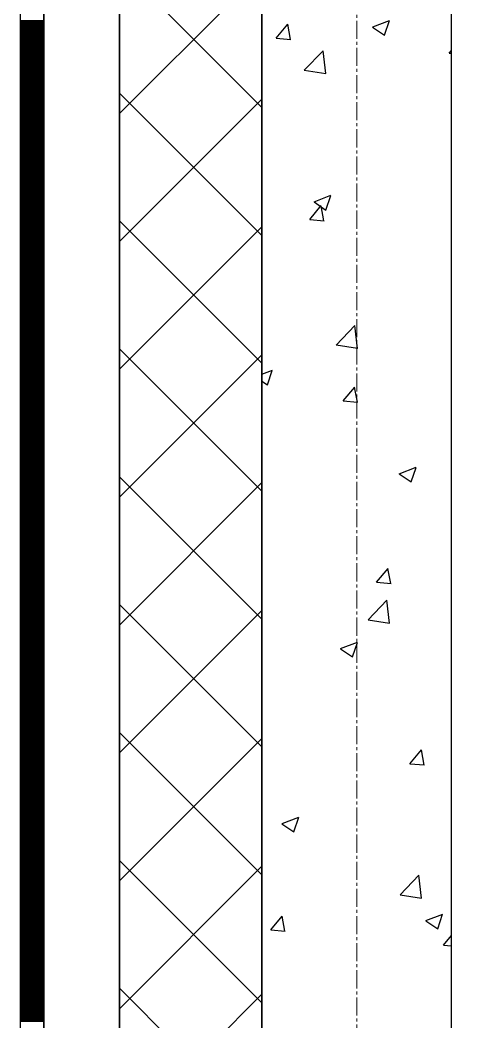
# Model space of a CAD drawing. Header units: millimetres. Extents: x 538266 to 1167394, y 114608 to 637157.
# Drawn here: x 1046079 to 1046544, y 528469 to 529524 of the extents above; entities that cross this region are included whole.
import ezdxf

# ---------------------------------------------------------------- set-up
doc = ezdxf.new("R2010")
doc.units = ezdxf.units.MM
doc.linetypes.add('CENTER2', pattern=[28.575, 19.05, -3.175, 3.175, -3.175])
doc.linetypes.add('DASHED', pattern=[19.05, 12.7, -6.35])
for name, color, linetype, lineweight in [('0) шт стен 3 эт', 150, 'Continuous', 60), ('АР_Стены ПЕНОблок', 52, 'Continuous', 20), ('АР_Тонкая', 254, 'Continuous', 5), ('АР_Утеплитель', 31, 'Continuous', 0), ('АР_Штриховка', 8, 'Continuous', 0)]:
    doc.layers.add(name, color=color, linetype=linetype, lineweight=lineweight)
doc.layers.add('АР_Делит', color=120, linetype='Continuous', lineweight=0, plot=False)
doc.layers.add('РД_Оси_100', color=7, linetype='Continuous', lineweight=0, true_color=0x525252)

# ---------------------------------------------------------------- blocks, each defined once
blk = doc.blocks.new('СОШ_2200_АР_ОСИ_М100_28.05.24')
at = {"layer": 'АР_Делит', "color": 251, "linetype": 'DASHED', "true_color": 0x636466}
blk.add_lwpolyline([(114955, 135155), (114955, -355), (93595.036, -355), (93595.036, 13855), (94145, 13855), (94145, 68320), (66055, 68320), (66055, 13857.73), (83455, 13857.73), (83455, -355), (45245, -355), (45245, 13145), (44695, 13145), (44695, 26755), (45245, 26755), (45245, 68320), (20455, 68320), (20455, 26755), (27955, 26755), (27955, 13145), (-355, 13145), (-355, 100855)], dxfattribs=at)
at = {"layer": 'РД_Оси_100', "color": 251, "linetype": 'CENTER2', "true_color": 0x636466}
blk.add_line((0, -6155), (0, 139938.679), dxfattribs=at)
blk = doc.blocks.new('3_этаж1')
at = {"layer": 'АР_Стены ПЕНОблок', "color": 18, "linetype": 'Continuous', "lineweight": 25, "true_color": 0x000000}
for p, q in [((684283.6, 587568.7), (684283.6, 511368.7)), ((684483.6, 511368.7), (684483.6, 587568.7))]:
    blk.add_line(p, q, dxfattribs=at)
at = {"layer": 'АР_Тонкая', "color": 18, "linetype": 'Continuous', "lineweight": 25, "true_color": 0x000000}
for p, q in [((684028.6, 587568.7), (684028.6, 511368.7)), ((684053.6, 587568.7), (684053.6, 511368.7)), ((684053.6, 511368.7), (684053.6, 587568.7)), ((684133.6, 511368.7), (684133.6, 587568.7))]:
    blk.add_line(p, q, dxfattribs=at)
at = {"layer": 'АР_Утеплитель', "color": 18, "linetype": 'Continuous', "lineweight": 25, "true_color": 0x000000}
for p, q in [((684133.6, 587568.7), (684133.6, 511368.7)), ((684283.6, 511368.7), (684283.6, 587568.7))]:
    blk.add_line(p, q, dxfattribs=at)
at = {"layer": 'АР_Штриховка', "color": 18, "linetype": 'Continuous', "lineweight": 25, "true_color": 0x000000}
for p, q in [((684283.6, 529431.9), (684133.6, 529581.9)), ((684133.6, 529425.6), (684283.6, 529575.6)), ((684028.6, 529523.5), (684053.6, 529523.5)), ((684400.5, 529516.8), (684418.3, 529523.7)), ((684413, 529508.1), (684418.2, 529523.5)), ((684028.6, 529522.5), (684053.6, 529522.5)), ((684028.6, 529521.5), (684053.6, 529521.5)), ((684028.6, 529520.5), (684053.6, 529520.5)), ((684028.6, 529519.5), (684053.6, 529519.5)), ((684028.6, 529518.5), (684053.6, 529518.5)), ((684028.6, 529517.5), (684053.6, 529517.5)), ((684028.6, 529516.5), (684053.6, 529516.5)), ((684028.6, 529515.5), (684053.6, 529515.5)), ((684028.6, 529514.5), (684053.6, 529514.5)), ((684028.6, 529513.5), (684053.6, 529513.5)), ((684028.6, 529512.5), (684053.6, 529512.5)), ((684298.8, 529505), (684311.1, 529519.6)), ((684313.8, 529503.7), (684310.9, 529519.6)), ((684400.4, 529516.6), (684413, 529508.1)), ((684028.6, 529511.5), (684053.6, 529511.5)), ((684028.6, 529510.5), (684053.6, 529510.5)), ((684028.6, 529509.5), (684053.6, 529509.5)), ((684028.6, 529508.5), (684053.6, 529508.5)), ((684028.6, 529507.5), (684053.6, 529507.5)), ((684028.6, 529506.5), (684053.6, 529506.5)), ((684028.6, 529505.5), (684053.6, 529505.5)), ((684028.6, 529504.5), (684053.6, 529504.5)), ((684028.6, 529503.5), (684053.6, 529503.5)), ((684028.6, 529502.5), (684053.6, 529502.5)), ((684298.8, 529505), (684314, 529503.7)), ((684028.6, 529501.5), (684053.6, 529501.5)), ((684028.6, 529500.5), (684053.6, 529500.5)), ((684028.6, 529499.5), (684053.6, 529499.5)), ((684028.6, 529498.5), (684053.6, 529498.5)), ((684028.6, 529497.5), (684053.6, 529497.5)), ((684028.6, 529496.5), (684053.6, 529496.5)), ((684028.6, 529495.5), (684053.6, 529495.5)), ((684028.6, 529494.5), (684053.6, 529494.5)), ((684028.6, 529493.5), (684053.6, 529493.5)), ((684028.6, 529492.5), (684053.6, 529492.5)), ((684028.6, 529491.5), (684053.6, 529491.5)), ((684328.3, 529471.2), (684348.1, 529491.8)), ((684350.9, 529467.7), (684348.1, 529491.8)), ((684481, 529489.1), (684483.6, 529492.1)), ((684028.6, 529490.5), (684053.6, 529490.5)), ((684028.6, 529489.5), (684053.6, 529489.5)), ((684028.6, 529488.5), (684053.6, 529488.5)), ((684028.6, 529487.5), (684053.6, 529487.5)), ((684028.6, 529486.5), (684053.6, 529486.5)), ((684028.6, 529485.5), (684053.6, 529485.5)), ((684028.6, 529484.5), (684053.6, 529484.5)), ((684028.6, 529483.5), (684053.6, 529483.5)), ((684028.6, 529482.5), (684053.6, 529482.5)), ((684028.6, 529481.5), (684053.6, 529481.5)), ((684481, 529489.1), (684483.6, 529488.9)), ((684028.6, 529480.5), (684053.6, 529480.5)), ((684028.6, 529479.5), (684053.6, 529479.5)), ((684028.6, 529478.5), (684053.6, 529478.5)), ((684028.6, 529477.5), (684053.6, 529477.5)), ((684028.6, 529476.5), (684053.6, 529476.5)), ((684028.6, 529475.5), (684053.6, 529475.5)), ((684028.6, 529474.5), (684053.6, 529474.5)), ((684028.6, 529473.5), (684053.6, 529473.5)), ((684028.6, 529472.5), (684053.6, 529472.5)), ((684028.6, 529471.5), (684053.6, 529471.5)), ((684028.6, 529470.5), (684053.6, 529470.5)), ((684328.3, 529471.2), (684350.9, 529467.7)), ((684028.6, 529469.5), (684053.6, 529469.5)), ((684028.6, 529468.5), (684053.6, 529468.5)), ((684028.6, 529467.5), (684053.6, 529467.5)), ((684028.6, 529466.5), (684053.6, 529466.5)), ((684028.6, 529465.5), (684053.6, 529465.5)), ((684028.6, 529464.5), (684053.6, 529464.5)), ((684028.6, 529463.5), (684053.6, 529463.5)), ((684028.6, 529462.5), (684053.6, 529462.5)), ((684028.6, 529461.5), (684053.6, 529461.5)), ((684028.6, 529460.5), (684053.6, 529460.5)), ((684028.6, 529459.5), (684053.6, 529459.5)), ((684028.6, 529458.5), (684053.6, 529458.5)), ((684028.6, 529457.5), (684053.6, 529457.5)), ((684028.6, 529456.5), (684053.6, 529456.5)), ((684028.6, 529455.5), (684053.6, 529455.5)), ((684028.6, 529454.5), (684053.6, 529454.5)), ((684028.6, 529453.5), (684053.6, 529453.5)), ((684028.6, 529452.5), (684053.6, 529452.5)), ((684028.6, 529451.5), (684053.6, 529451.5)), ((684028.6, 529450.5), (684053.6, 529450.5)), ((684028.6, 529449.5), (684053.6, 529449.5)), ((684028.6, 529448.5), (684053.6, 529448.5)), ((684028.6, 529447.5), (684053.6, 529447.5)), ((684028.6, 529446.5), (684053.6, 529446.5)), ((684028.6, 529445.5), (684053.6, 529445.5)), ((684028.6, 529444.5), (684053.6, 529444.5)), ((684028.6, 529443.5), (684053.6, 529443.5)), ((684028.6, 529442.5), (684053.6, 529442.5)), ((684028.6, 529441.5), (684053.6, 529441.5)), ((684028.6, 529440.5), (684053.6, 529440.5)), ((684028.6, 529439.5), (684053.6, 529439.5)), ((684283.6, 529297.2), (684133.6, 529447.2)), ((684133.6, 529290.9), (684283.6, 529440.9)), ((684028.6, 529438.5), (684053.6, 529438.5)), ((684028.6, 529437.5), (684053.6, 529437.5)), ((684028.6, 529436.5), (684053.6, 529436.5)), ((684028.6, 529435.5), (684053.6, 529435.5)), ((684028.6, 529434.5), (684053.6, 529434.5)), ((684028.6, 529433.5), (684053.6, 529433.5)), ((684028.6, 529432.5), (684053.6, 529432.5)), ((684028.6, 529431.5), (684053.6, 529431.5)), ((684028.6, 529430.5), (684053.6, 529430.5)), ((684028.6, 529429.5), (684053.6, 529429.5)), ((684028.6, 529428.5), (684053.6, 529428.5)), ((684028.6, 529427.5), (684053.6, 529427.5)), ((684028.6, 529426.5), (684053.6, 529426.5)), ((684028.6, 529425.5), (684053.6, 529425.5)), ((684028.6, 529424.5), (684053.6, 529424.5)), ((684028.6, 529423.5), (684053.6, 529423.5)), ((684028.6, 529422.5), (684053.6, 529422.5)), ((684028.6, 529421.5), (684053.6, 529421.5)), ((684028.6, 529420.5), (684053.6, 529420.5)), ((684028.6, 529419.5), (684053.6, 529419.5)), ((684028.6, 529418.5), (684053.6, 529418.5)), ((684028.6, 529417.5), (684053.6, 529417.5)), ((684028.6, 529416.5), (684053.6, 529416.5)), ((684028.6, 529415.5), (684053.6, 529415.5)), ((684028.6, 529414.5), (684053.6, 529414.5)), ((684028.6, 529413.5), (684053.6, 529413.5)), ((684028.6, 529412.5), (684053.6, 529412.5)), ((684028.6, 529411.5), (684053.6, 529411.5)), ((684028.6, 529410.5), (684053.6, 529410.5)), ((684028.6, 529409.5), (684053.6, 529409.5)), ((684028.6, 529408.5), (684053.6, 529408.5)), ((684028.6, 529407.5), (684053.6, 529407.5)), ((684028.6, 529406.5), (684053.6, 529406.5)), ((684028.6, 529405.5), (684053.6, 529405.5)), ((684028.6, 529404.5), (684053.6, 529404.5)), ((684028.6, 529403.5), (684053.6, 529403.5)), ((684028.6, 529402.5), (684053.6, 529402.5)), ((684028.6, 529401.5), (684053.6, 529401.5)), ((684028.6, 529400.5), (684053.6, 529400.5)), ((684028.6, 529399.5), (684053.6, 529399.5)), ((684028.6, 529398.5), (684053.6, 529398.5)), ((684028.6, 529397.5), (684053.6, 529397.5)), ((684028.6, 529396.5), (684053.6, 529396.5)), ((684028.6, 529395.5), (684053.6, 529395.5)), ((684028.6, 529394.5), (684053.6, 529394.5)), ((684028.6, 529393.5), (684053.6, 529393.5)), ((684028.6, 529392.5), (684053.6, 529392.5)), ((684028.6, 529391.5), (684053.6, 529391.5)), ((684028.6, 529390.5), (684053.6, 529390.5)), ((684028.6, 529389.5), (684053.6, 529389.5)), ((684028.6, 529388.5), (684053.6, 529388.5)), ((684028.6, 529387.5), (684053.6, 529387.5)), ((684028.6, 529386.5), (684053.6, 529386.5)), ((684028.6, 529385.5), (684053.6, 529385.5)), ((684028.6, 529384.5), (684053.6, 529384.5)), ((684028.6, 529383.5), (684053.6, 529383.5)), ((684028.6, 529382.5), (684053.6, 529382.5)), ((684028.6, 529381.5), (684053.6, 529381.5)), ((684028.6, 529380.5), (684053.6, 529380.5)), ((684028.6, 529379.5), (684053.6, 529379.5)), ((684028.6, 529378.5), (684053.6, 529378.5)), ((684028.6, 529377.5), (684053.6, 529377.5)), ((684028.6, 529376.5), (684053.6, 529376.5)), ((684028.6, 529375.5), (684053.6, 529375.5)), ((684028.6, 529374.5), (684053.6, 529374.5)), ((684028.6, 529373.5), (684053.6, 529373.5)), ((684028.6, 529372.5), (684053.6, 529372.5)), ((684028.6, 529371.5), (684053.6, 529371.5)), ((684028.6, 529370.5), (684053.6, 529370.5)), ((684028.6, 529369.5), (684053.6, 529369.5)), ((684028.6, 529368.5), (684053.6, 529368.5)), ((684028.6, 529367.5), (684053.6, 529367.5)), ((684028.6, 529366.5), (684053.6, 529366.5)), ((684028.6, 529365.5), (684053.6, 529365.5)), ((684028.6, 529364.5), (684053.6, 529364.5)), ((684028.6, 529363.5), (684053.6, 529363.5)), ((684028.6, 529362.5), (684053.6, 529362.5)), ((684028.6, 529361.5), (684053.6, 529361.5)), ((684028.6, 529360.5), (684053.6, 529360.5)), ((684028.6, 529359.5), (684053.6, 529359.5)), ((684028.6, 529358.5), (684053.6, 529358.5)), ((684028.6, 529357.5), (684053.6, 529357.5)), ((684028.6, 529356.5), (684053.6, 529356.5)), ((684028.6, 529355.5), (684053.6, 529355.5)), ((684028.6, 529354.5), (684053.6, 529354.5)), ((684028.6, 529353.5), (684053.6, 529353.5)), ((684028.6, 529352.5), (684053.6, 529352.5)), ((684028.6, 529351.5), (684053.6, 529351.5)), ((684028.6, 529350.5), (684053.6, 529350.5)), ((684028.6, 529349.5), (684053.6, 529349.5)), ((684028.6, 529348.5), (684053.6, 529348.5)), ((684028.6, 529347.5), (684053.6, 529347.5)), ((684028.6, 529346.5), (684053.6, 529346.5)), ((684028.6, 529345.5), (684053.6, 529345.5)), ((684028.6, 529344.5), (684053.6, 529344.5)), ((684028.6, 529343.5), (684053.6, 529343.5)), ((684028.6, 529342.5), (684053.6, 529342.5)), ((684028.6, 529341.5), (684053.6, 529341.5)), ((684028.6, 529340.5), (684053.6, 529340.5)), ((684028.6, 529339.5), (684053.6, 529339.5)), ((684028.6, 529338.5), (684053.6, 529338.5)), ((684028.6, 529337.5), (684053.6, 529337.5)), ((684028.6, 529336.5), (684053.6, 529336.5)), ((684028.6, 529335.5), (684053.6, 529335.5)), ((684028.6, 529334.5), (684053.6, 529334.5)), ((684028.6, 529333.5), (684053.6, 529333.5)), ((684338.7, 529332.6), (684356.5, 529339.5)), ((684351.2, 529323.9), (684356.4, 529339.3)), ((684028.6, 529332.5), (684053.6, 529332.5)), ((684028.6, 529331.5), (684053.6, 529331.5)), ((684028.6, 529330.5), (684053.6, 529330.5)), ((684028.6, 529329.5), (684053.6, 529329.5)), ((684028.6, 529328.5), (684053.6, 529328.5)), ((684028.6, 529327.5), (684053.6, 529327.5)), ((684028.6, 529326.5), (684053.6, 529326.5)), ((684028.6, 529325.5), (684053.6, 529325.5)), ((684028.6, 529324.5), (684053.6, 529324.5)), ((684028.6, 529323.5), (684053.6, 529323.5)), ((684028.6, 529322.5), (684053.6, 529322.5)), ((684334.1, 529314), (684346.3, 529328.6)), ((684338.6, 529332.5), (684351.2, 529323.9)), ((684349.1, 529312.6), (684346.1, 529328.5)), ((684028.6, 529321.5), (684053.6, 529321.5)), ((684028.6, 529320.5), (684053.6, 529320.5)), ((684028.6, 529319.5), (684053.6, 529319.5)), ((684028.6, 529318.5), (684053.6, 529318.5)), ((684028.6, 529317.5), (684053.6, 529317.5)), ((684028.6, 529316.5), (684053.6, 529316.5)), ((684028.6, 529315.5), (684053.6, 529315.5)), ((684028.6, 529314.5), (684053.6, 529314.5)), ((684028.6, 529313.5), (684053.6, 529313.5)), ((684028.6, 529312.5), (684053.6, 529312.5)), ((684283.6, 529162.5), (684133.6, 529312.5)), ((684334.1, 529314), (684349.3, 529312.6)), ((684028.6, 529311.5), (684053.6, 529311.5)), ((684028.6, 529310.5), (684053.6, 529310.5)), ((684028.6, 529309.5), (684053.6, 529309.5)), ((684028.6, 529308.5), (684053.6, 529308.5)), ((684028.6, 529307.5), (684053.6, 529307.5)), ((684028.6, 529306.5), (684053.6, 529306.5)), ((684028.6, 529305.5), (684053.6, 529305.5)), ((684028.6, 529304.5), (684053.6, 529304.5)), ((684028.6, 529303.5), (684053.6, 529303.5)), ((684028.6, 529302.5), (684053.6, 529302.5)), ((684028.6, 529301.5), (684053.6, 529301.5)), ((684133.6, 529156.2), (684283.6, 529306.2)), ((684028.6, 529300.5), (684053.6, 529300.5)), ((684028.6, 529299.5), (684053.6, 529299.5)), ((684028.6, 529298.5), (684053.6, 529298.5)), ((684028.6, 529297.5), (684053.6, 529297.5)), ((684028.6, 529296.5), (684053.6, 529296.5)), ((684028.6, 529295.5), (684053.6, 529295.5)), ((684028.6, 529294.5), (684053.6, 529294.5)), ((684028.6, 529293.5), (684053.6, 529293.5)), ((684028.6, 529292.5), (684053.6, 529292.5)), ((684028.6, 529291.5), (684053.6, 529291.5)), ((684028.6, 529290.5), (684053.6, 529290.5)), ((684028.6, 529289.5), (684053.6, 529289.5)), ((684028.6, 529288.5), (684053.6, 529288.5)), ((684028.6, 529287.5), (684053.6, 529287.5)), ((684028.6, 529286.5), (684053.6, 529286.5)), ((684028.6, 529285.5), (684053.6, 529285.5)), ((684028.6, 529284.5), (684053.6, 529284.5)), ((684028.6, 529283.5), (684053.6, 529283.5)), ((684028.6, 529282.5), (684053.6, 529282.5)), ((684028.6, 529281.5), (684053.6, 529281.5)), ((684028.6, 529280.5), (684053.6, 529280.5)), ((684028.6, 529279.5), (684053.6, 529279.5)), ((684028.6, 529278.5), (684053.6, 529278.5)), ((684028.6, 529277.5), (684053.6, 529277.5)), ((684028.6, 529276.5), (684053.6, 529276.5)), ((684028.6, 529275.5), (684053.6, 529275.5)), ((684028.6, 529274.5), (684053.6, 529274.5)), ((684028.6, 529273.5), (684053.6, 529273.5)), ((684028.6, 529272.5), (684053.6, 529272.5)), ((684028.6, 529271.5), (684053.6, 529271.5)), ((684028.6, 529270.5), (684053.6, 529270.5)), ((684028.6, 529269.5), (684053.6, 529269.5)), ((684028.6, 529268.5), (684053.6, 529268.5)), ((684028.6, 529267.5), (684053.6, 529267.5)), ((684028.6, 529266.5), (684053.6, 529266.5)), ((684028.6, 529265.5), (684053.6, 529265.5)), ((684028.6, 529264.5), (684053.6, 529264.5)), ((684028.6, 529263.5), (684053.6, 529263.5)), ((684028.6, 529262.5), (684053.6, 529262.5)), ((684028.6, 529261.5), (684053.6, 529261.5)), ((684028.6, 529260.5), (684053.6, 529260.5)), ((684028.6, 529259.5), (684053.6, 529259.5)), ((684028.6, 529258.5), (684053.6, 529258.5)), ((684028.6, 529257.5), (684053.6, 529257.5)), ((684028.6, 529256.5), (684053.6, 529256.5)), ((684028.6, 529255.5), (684053.6, 529255.5)), ((684028.6, 529254.5), (684053.6, 529254.5)), ((684028.6, 529253.5), (684053.6, 529253.5)), ((684028.6, 529252.5), (684053.6, 529252.5)), ((684028.6, 529251.5), (684053.6, 529251.5)), ((684028.6, 529250.5), (684053.6, 529250.5)), ((684028.6, 529249.5), (684053.6, 529249.5)), ((684028.6, 529248.5), (684053.6, 529248.5)), ((684028.6, 529247.5), (684053.6, 529247.5)), ((684028.6, 529246.5), (684053.6, 529246.5)), ((684028.6, 529245.5), (684053.6, 529245.5)), ((684028.6, 529244.5), (684053.6, 529244.5)), ((684028.6, 529243.5), (684053.6, 529243.5)), ((684028.6, 529242.5), (684053.6, 529242.5)), ((684028.6, 529241.5), (684053.6, 529241.5)), ((684028.6, 529240.5), (684053.6, 529240.5)), ((684028.6, 529239.5), (684053.6, 529239.5)), ((684028.6, 529238.5), (684053.6, 529238.5)), ((684028.6, 529237.5), (684053.6, 529237.5)), ((684028.6, 529236.5), (684053.6, 529236.5)), ((684028.6, 529235.5), (684053.6, 529235.5)), ((684028.6, 529234.5), (684053.6, 529234.5)), ((684028.6, 529233.5), (684053.6, 529233.5)), ((684028.6, 529232.5), (684053.6, 529232.5)), ((684028.6, 529231.5), (684053.6, 529231.5)), ((684028.6, 529230.5), (684053.6, 529230.5)), ((684028.6, 529229.5), (684053.6, 529229.5)), ((684028.6, 529228.5), (684053.6, 529228.5)), ((684028.6, 529227.5), (684053.6, 529227.5)), ((684028.6, 529226.5), (684053.6, 529226.5)), ((684028.6, 529225.5), (684053.6, 529225.5)), ((684028.6, 529224.5), (684053.6, 529224.5)), ((684028.6, 529223.5), (684053.6, 529223.5)), ((684028.6, 529222.5), (684053.6, 529222.5)), ((684028.6, 529221.5), (684053.6, 529221.5)), ((684028.6, 529220.5), (684053.6, 529220.5)), ((684028.6, 529219.5), (684053.6, 529219.5)), ((684028.6, 529218.5), (684053.6, 529218.5)), ((684028.6, 529217.5), (684053.6, 529217.5)), ((684028.6, 529216.5), (684053.6, 529216.5)), ((684028.6, 529215.5), (684053.6, 529215.5)), ((684028.6, 529214.5), (684053.6, 529214.5)), ((684028.6, 529213.5), (684053.6, 529213.5)), ((684028.6, 529212.5), (684053.6, 529212.5)), ((684028.6, 529211.5), (684053.6, 529211.5)), ((684028.6, 529210.5), (684053.6, 529210.5)), ((684028.6, 529209.5), (684053.6, 529209.5)), ((684028.6, 529208.5), (684053.6, 529208.5)), ((684028.6, 529207.5), (684053.6, 529207.5)), ((684028.6, 529206.5), (684053.6, 529206.5)), ((684028.6, 529205.5), (684053.6, 529205.5)), ((684028.6, 529204.5), (684053.6, 529204.5)), ((684028.6, 529203.5), (684053.6, 529203.5)), ((684028.6, 529202.5), (684053.6, 529202.5)), ((684028.6, 529201.5), (684053.6, 529201.5)), ((684028.6, 529200.5), (684053.6, 529200.5)), ((684028.6, 529199.5), (684053.6, 529199.5)), ((684028.6, 529198.5), (684053.6, 529198.5)), ((684028.6, 529197.5), (684053.6, 529197.5)), ((684028.6, 529196.5), (684053.6, 529196.5)), ((684362, 529181.7), (684381.8, 529202.3)), ((684384.5, 529178.2), (684381.7, 529202.3)), ((684028.6, 529195.5), (684053.6, 529195.5)), ((684028.6, 529194.5), (684053.6, 529194.5)), ((684028.6, 529193.5), (684053.6, 529193.5)), ((684028.6, 529192.5), (684053.6, 529192.5)), ((684028.6, 529191.5), (684053.6, 529191.5)), ((684028.6, 529190.5), (684053.6, 529190.5)), ((684028.6, 529189.5), (684053.6, 529189.5)), ((684028.6, 529188.5), (684053.6, 529188.5)), ((684028.6, 529187.5), (684053.6, 529187.5)), ((684028.6, 529186.5), (684053.6, 529186.5)), ((684028.6, 529185.5), (684053.6, 529185.5)), ((684028.6, 529184.5), (684053.6, 529184.5)), ((684028.6, 529183.5), (684053.6, 529183.5)), ((684028.6, 529182.5), (684053.6, 529182.5)), ((684028.6, 529181.5), (684053.6, 529181.5)), ((684028.6, 529180.5), (684053.6, 529180.5)), ((684028.6, 529179.5), (684053.6, 529179.5)), ((684028.6, 529178.5), (684053.6, 529178.5)), ((684028.6, 529177.5), (684053.6, 529177.5)), ((684028.6, 529176.5), (684053.6, 529176.5)), ((684028.6, 529175.5), (684053.6, 529175.5)), ((684283.6, 529027.8), (684133.6, 529177.8)), ((684362, 529181.8), (684384.5, 529178.3)), ((684028.6, 529174.5), (684053.6, 529174.5)), ((684028.6, 529173.5), (684053.6, 529173.5)), ((684028.6, 529172.5), (684053.6, 529172.5)), ((684028.6, 529171.5), (684053.6, 529171.5)), ((684028.6, 529170.5), (684053.6, 529170.5)), ((684028.6, 529169.5), (684053.6, 529169.5)), ((684028.6, 529168.5), (684053.6, 529168.5)), ((684028.6, 529167.5), (684053.6, 529167.5)), ((684028.6, 529166.5), (684053.6, 529166.5)), ((684028.6, 529165.5), (684053.6, 529165.5)), ((684028.6, 529164.5), (684053.6, 529164.5)), ((684133.6, 529021.5), (684283.6, 529171.5)), ((684028.6, 529163.5), (684053.6, 529163.5)), ((684028.6, 529162.5), (684053.6, 529162.5)), ((684028.6, 529161.5), (684053.6, 529161.5)), ((684028.6, 529160.5), (684053.6, 529160.5)), ((684028.6, 529159.5), (684053.6, 529159.5)), ((684028.6, 529158.5), (684053.6, 529158.5)), ((684028.6, 529157.5), (684053.6, 529157.5)), ((684028.6, 529156.5), (684053.6, 529156.5)), ((684028.6, 529155.5), (684053.6, 529155.5)), ((684028.6, 529154.5), (684053.6, 529154.5)), ((684283.6, 529151), (684294.7, 529155.3)), ((684289.4, 529139.7), (684294.6, 529155.1)), ((684028.6, 529153.5), (684053.6, 529153.5)), ((684028.6, 529152.5), (684053.6, 529152.5)), ((684028.6, 529151.5), (684053.6, 529151.5)), ((684028.6, 529150.5), (684053.6, 529150.5)), ((684028.6, 529149.5), (684053.6, 529149.5)), ((684028.6, 529148.5), (684053.6, 529148.5)), ((684028.6, 529147.5), (684053.6, 529147.5)), ((684028.6, 529146.5), (684053.6, 529146.5)), ((684028.6, 529145.5), (684053.6, 529145.5)), ((684028.6, 529144.5), (684053.6, 529144.5)), ((684028.6, 529143.5), (684053.6, 529143.5)), ((684283.6, 529143.7), (684289.4, 529139.7)), ((684028.6, 529142.5), (684053.6, 529142.5)), ((684028.6, 529141.5), (684053.6, 529141.5)), ((684028.6, 529140.5), (684053.6, 529140.5)), ((684028.6, 529139.5), (684053.6, 529139.5)), ((684028.6, 529138.5), (684053.6, 529138.5)), ((684028.6, 529137.5), (684053.6, 529137.5)), ((684028.6, 529136.5), (684053.6, 529136.5)), ((684028.6, 529135.5), (684053.6, 529135.5)), ((684028.6, 529134.5), (684053.6, 529134.5)), ((684028.6, 529133.5), (684053.6, 529133.5)), ((684028.6, 529132.5), (684053.6, 529132.5)), ((684369.3, 529122.9), (684381.6, 529137.5)), ((684384.3, 529121.5), (684381.4, 529137.5)), ((684028.6, 529131.5), (684053.6, 529131.5)), ((684028.6, 529130.5), (684053.6, 529130.5)), ((684028.6, 529129.5), (684053.6, 529129.5)), ((684028.6, 529128.5), (684053.6, 529128.5)), ((684028.6, 529127.5), (684053.6, 529127.5)), ((684028.6, 529126.5), (684053.6, 529126.5)), ((684028.6, 529125.5), (684053.6, 529125.5)), ((684028.6, 529124.5), (684053.6, 529124.5)), ((684028.6, 529123.5), (684053.6, 529123.5)), ((684028.6, 529122.5), (684053.6, 529122.5)), ((684369.3, 529122.9), (684384.5, 529121.6)), ((684028.6, 529121.5), (684053.6, 529121.5)), ((684028.6, 529120.5), (684053.6, 529120.5)), ((684028.6, 529119.5), (684053.6, 529119.5)), ((684028.6, 529118.5), (684053.6, 529118.5)), ((684028.6, 529117.5), (684053.6, 529117.5)), ((684028.6, 529116.5), (684053.6, 529116.5)), ((684028.6, 529115.5), (684053.6, 529115.5)), ((684028.6, 529114.5), (684053.6, 529114.5)), ((684028.6, 529113.5), (684053.6, 529113.5)), ((684028.6, 529112.5), (684053.6, 529112.5)), ((684028.6, 529111.5), (684053.6, 529111.5)), ((684028.6, 529110.5), (684053.6, 529110.5)), ((684028.6, 529109.5), (684053.6, 529109.5)), ((684028.6, 529108.5), (684053.6, 529108.5)), ((684028.6, 529107.5), (684053.6, 529107.5)), ((684028.6, 529106.5), (684053.6, 529106.5)), ((684028.6, 529105.5), (684053.6, 529105.5)), ((684028.6, 529104.5), (684053.6, 529104.5)), ((684028.6, 529103.5), (684053.6, 529103.5)), ((684028.6, 529102.5), (684053.6, 529102.5)), ((684028.6, 529101.5), (684053.6, 529101.5)), ((684028.6, 529100.5), (684053.6, 529100.5)), ((684028.6, 529099.5), (684053.6, 529099.5)), ((684028.6, 529098.5), (684053.6, 529098.5)), ((684028.6, 529097.5), (684053.6, 529097.5)), ((684028.6, 529096.5), (684053.6, 529096.5)), ((684028.6, 529095.5), (684053.6, 529095.5)), ((684028.6, 529094.5), (684053.6, 529094.5)), ((684028.6, 529093.5), (684053.6, 529093.5)), ((684028.6, 529092.5), (684053.6, 529092.5)), ((684028.6, 529091.5), (684053.6, 529091.5)), ((684028.6, 529090.5), (684053.6, 529090.5)), ((684028.6, 529089.5), (684053.6, 529089.5)), ((684028.6, 529088.5), (684053.6, 529088.5)), ((684028.6, 529087.5), (684053.6, 529087.5)), ((684028.6, 529086.5), (684053.6, 529086.5)), ((684028.6, 529085.5), (684053.6, 529085.5)), ((684028.6, 529084.5), (684053.6, 529084.5)), ((684028.6, 529083.5), (684053.6, 529083.5)), ((684028.6, 529082.5), (684053.6, 529082.5)), ((684028.6, 529081.5), (684053.6, 529081.5)), ((684028.6, 529080.5), (684053.6, 529080.5)), ((684028.6, 529079.5), (684053.6, 529079.5)), ((684028.6, 529078.5), (684053.6, 529078.5)), ((684028.6, 529077.5), (684053.6, 529077.5)), ((684028.6, 529076.5), (684053.6, 529076.5)), ((684028.6, 529075.5), (684053.6, 529075.5)), ((684028.6, 529074.5), (684053.6, 529074.5)), ((684028.6, 529073.5), (684053.6, 529073.5)), ((684028.6, 529072.5), (684053.6, 529072.5)), ((684028.6, 529071.5), (684053.6, 529071.5)), ((684028.6, 529070.5), (684053.6, 529070.5)), ((684028.6, 529069.5), (684053.6, 529069.5)), ((684028.6, 529068.5), (684053.6, 529068.5)), ((684028.6, 529067.5), (684053.6, 529067.5)), ((684028.6, 529066.5), (684053.6, 529066.5)), ((684028.6, 529065.5), (684053.6, 529065.5)), ((684028.6, 529064.5), (684053.6, 529064.5)), ((684028.6, 529063.5), (684053.6, 529063.5)), ((684028.6, 529062.5), (684053.6, 529062.5)), ((684028.6, 529061.5), (684053.6, 529061.5)), ((684028.6, 529060.5), (684053.6, 529060.5)), ((684028.6, 529059.5), (684053.6, 529059.5)), ((684028.6, 529058.5), (684053.6, 529058.5)), ((684028.6, 529057.5), (684053.6, 529057.5)), ((684028.6, 529056.5), (684053.6, 529056.5)), ((684028.6, 529055.5), (684053.6, 529055.5)), ((684028.6, 529054.5), (684053.6, 529054.5)), ((684028.6, 529053.5), (684053.6, 529053.5)), ((684028.6, 529052.5), (684053.6, 529052.5)), ((684028.6, 529051.5), (684053.6, 529051.5)), ((684028.6, 529050.5), (684053.6, 529050.5)), ((684028.6, 529049.5), (684053.6, 529049.5)), ((684028.6, 529048.5), (684053.6, 529048.5)), ((684428.5, 529046.2), (684446.3, 529053)), ((684441.1, 529037.5), (684446.2, 529052.8)), ((684028.6, 529047.5), (684053.6, 529047.5)), ((684028.6, 529046.5), (684053.6, 529046.5)), ((684028.6, 529045.5), (684053.6, 529045.5)), ((684028.6, 529044.5), (684053.6, 529044.5)), ((684028.6, 529043.5), (684053.6, 529043.5)), ((684028.6, 529042.5), (684053.6, 529042.5)), ((684028.6, 529041.5), (684053.6, 529041.5)), ((684028.6, 529040.5), (684053.6, 529040.5)), ((684028.6, 529039.5), (684053.6, 529039.5)), ((684028.6, 529038.5), (684053.6, 529038.5)), ((684028.6, 529037.5), (684053.6, 529037.5)), ((684283.6, 528893.1), (684133.6, 529043.1)), ((684428.4, 529046), (684441, 529037.5)), ((684028.6, 529036.5), (684053.6, 529036.5)), ((684028.6, 529035.5), (684053.6, 529035.5)), ((684028.6, 529034.5), (684053.6, 529034.5)), ((684028.6, 529033.5), (684053.6, 529033.5)), ((684028.6, 529032.5), (684053.6, 529032.5)), ((684028.6, 529031.5), (684053.6, 529031.5)), ((684028.6, 529030.5), (684053.6, 529030.5)), ((684028.6, 529029.5), (684053.6, 529029.5)), ((684028.6, 529028.5), (684053.6, 529028.5)), ((684028.6, 529027.5), (684053.6, 529027.5)), ((684133.6, 528886.8), (684283.6, 529036.8)), ((684028.6, 529026.5), (684053.6, 529026.5)), ((684028.6, 529025.5), (684053.6, 529025.5)), ((684028.6, 529024.5), (684053.6, 529024.5)), ((684028.6, 529023.5), (684053.6, 529023.5)), ((684028.6, 529022.5), (684053.6, 529022.5)), ((684028.6, 529021.5), (684053.6, 529021.5)), ((684028.6, 529020.5), (684053.6, 529020.5)), ((684028.6, 529019.5), (684053.6, 529019.5)), ((684028.6, 529018.5), (684053.6, 529018.5)), ((684028.6, 529017.5), (684053.6, 529017.5)), ((684028.6, 529016.5), (684053.6, 529016.5)), ((684028.6, 529015.5), (684053.6, 529015.5)), ((684028.6, 529014.5), (684053.6, 529014.5)), ((684028.6, 529013.5), (684053.6, 529013.5)), ((684028.6, 529012.5), (684053.6, 529012.5)), ((684028.6, 529011.5), (684053.6, 529011.5)), ((684028.6, 529010.5), (684053.6, 529010.5)), ((684028.6, 529009.5), (684053.6, 529009.5)), ((684028.6, 529008.5), (684053.6, 529008.5)), ((684028.6, 529007.5), (684053.6, 529007.5)), ((684028.6, 529006.5), (684053.6, 529006.5)), ((684028.6, 529005.5), (684053.6, 529005.5)), ((684028.6, 529004.5), (684053.6, 529004.5)), ((684028.6, 529003.5), (684053.6, 529003.5)), ((684028.6, 529002.5), (684053.6, 529002.5)), ((684028.6, 529001.5), (684053.6, 529001.5)), ((684028.6, 529000.5), (684053.6, 529000.5)), ((684028.6, 528999.5), (684053.6, 528999.5)), ((684028.6, 528998.5), (684053.6, 528998.5)), ((684028.6, 528997.5), (684053.6, 528997.5)), ((684028.6, 528996.5), (684053.6, 528996.5)), ((684028.6, 528995.5), (684053.6, 528995.5)), ((684028.6, 528994.5), (684053.6, 528994.5)), ((684028.6, 528993.5), (684053.6, 528993.5)), ((684028.6, 528992.5), (684053.6, 528992.5)), ((684028.6, 528991.5), (684053.6, 528991.5)), ((684028.6, 528990.5), (684053.6, 528990.5)), ((684028.6, 528989.5), (684053.6, 528989.5)), ((684028.6, 528988.5), (684053.6, 528988.5)), ((684028.6, 528987.5), (684053.6, 528987.5)), ((684028.6, 528986.5), (684053.6, 528986.5)), ((684028.6, 528985.5), (684053.6, 528985.5)), ((684028.6, 528984.5), (684053.6, 528984.5)), ((684028.6, 528983.5), (684053.6, 528983.5)), ((684028.6, 528982.5), (684053.6, 528982.5)), ((684028.6, 528981.5), (684053.6, 528981.5)), ((684028.6, 528980.5), (684053.6, 528980.5)), ((684028.6, 528979.5), (684053.6, 528979.5)), ((684028.6, 528978.5), (684053.6, 528978.5)), ((684028.6, 528977.5), (684053.6, 528977.5)), ((684028.6, 528976.5), (684053.6, 528976.5)), ((684028.6, 528975.5), (684053.6, 528975.5)), ((684028.6, 528974.5), (684053.6, 528974.5)), ((684028.6, 528973.5), (684053.6, 528973.5)), ((684028.6, 528972.5), (684053.6, 528972.5)), ((684028.6, 528971.5), (684053.6, 528971.5)), ((684028.6, 528970.5), (684053.6, 528970.5)), ((684028.6, 528969.5), (684053.6, 528969.5)), ((684028.6, 528968.5), (684053.6, 528968.5)), ((684028.6, 528967.5), (684053.6, 528967.5)), ((684028.6, 528966.5), (684053.6, 528966.5)), ((684028.6, 528965.5), (684053.6, 528965.5)), ((684028.6, 528964.5), (684053.6, 528964.5)), ((684028.6, 528963.5), (684053.6, 528963.5)), ((684028.6, 528962.5), (684053.6, 528962.5)), ((684028.6, 528961.5), (684053.6, 528961.5)), ((684028.6, 528960.5), (684053.6, 528960.5)), ((684028.6, 528959.5), (684053.6, 528959.5)), ((684028.6, 528958.5), (684053.6, 528958.5)), ((684028.6, 528957.5), (684053.6, 528957.5)), ((684028.6, 528956.5), (684053.6, 528956.5)), ((684028.6, 528955.5), (684053.6, 528955.5)), ((684028.6, 528954.5), (684053.6, 528954.5)), ((684028.6, 528953.5), (684053.6, 528953.5)), ((684028.6, 528952.5), (684053.6, 528952.5)), ((684028.6, 528951.5), (684053.6, 528951.5)), ((684028.6, 528950.5), (684053.6, 528950.5)), ((684028.6, 528949.5), (684053.6, 528949.5)), ((684028.6, 528948.5), (684053.6, 528948.5)), ((684028.6, 528947.5), (684053.6, 528947.5)), ((684028.6, 528946.5), (684053.6, 528946.5)), ((684028.6, 528945.5), (684053.6, 528945.5)), ((684028.6, 528944.5), (684053.6, 528944.5)), ((684028.6, 528943.5), (684053.6, 528943.5)), ((684404.6, 528931.9), (684416.8, 528946.5)), ((684419.5, 528930.5), (684416.6, 528946.4)), ((684028.6, 528942.5), (684053.6, 528942.5)), ((684028.6, 528941.5), (684053.6, 528941.5)), ((684028.6, 528940.5), (684053.6, 528940.5)), ((684028.6, 528939.5), (684053.6, 528939.5)), ((684028.6, 528938.5), (684053.6, 528938.5)), ((684028.6, 528937.5), (684053.6, 528937.5)), ((684028.6, 528936.5), (684053.6, 528936.5)), ((684028.6, 528935.5), (684053.6, 528935.5)), ((684028.6, 528934.5), (684053.6, 528934.5)), ((684028.6, 528933.5), (684053.6, 528933.5)), ((684028.6, 528932.5), (684053.6, 528932.5)), ((684028.6, 528931.5), (684053.6, 528931.5)), ((684028.6, 528930.5), (684053.6, 528930.5)), ((684028.6, 528929.5), (684053.6, 528929.5)), ((684028.6, 528928.5), (684053.6, 528928.5)), ((684028.6, 528927.5), (684053.6, 528927.5)), ((684028.6, 528926.5), (684053.6, 528926.5)), ((684028.6, 528925.5), (684053.6, 528925.5)), ((684028.6, 528924.5), (684053.6, 528924.5)), ((684028.6, 528923.5), (684053.6, 528923.5)), ((684028.6, 528922.5), (684053.6, 528922.5)), ((684028.6, 528921.5), (684053.6, 528921.5)), ((684404.6, 528931.9), (684419.8, 528930.5)), ((684028.6, 528920.5), (684053.6, 528920.5)), ((684028.6, 528919.5), (684053.6, 528919.5)), ((684028.6, 528918.5), (684053.6, 528918.5)), ((684028.6, 528917.5), (684053.6, 528917.5)), ((684028.6, 528916.5), (684053.6, 528916.5)), ((684028.6, 528915.5), (684053.6, 528915.5)), ((684028.6, 528914.5), (684053.6, 528914.5)), ((684028.6, 528913.5), (684053.6, 528913.5)), ((684028.6, 528912.5), (684053.6, 528912.5)), ((684028.6, 528911.5), (684053.6, 528911.5)), ((684395.7, 528892.3), (684415.4, 528912.9)), ((684418.2, 528888.7), (684415.4, 528912.9)), ((684028.6, 528910.5), (684053.6, 528910.5)), ((684028.6, 528909.5), (684053.6, 528909.5)), ((684028.6, 528908.5), (684053.6, 528908.5)), ((684028.6, 528907.5), (684053.6, 528907.5)), ((684028.6, 528906.5), (684053.6, 528906.5)), ((684028.6, 528905.5), (684053.6, 528905.5)), ((684028.6, 528904.5), (684053.6, 528904.5)), ((684028.6, 528903.5), (684053.6, 528903.5)), ((684028.6, 528902.5), (684053.6, 528902.5)), ((684028.6, 528901.5), (684053.6, 528901.5)), ((684028.6, 528900.5), (684053.6, 528900.5)), ((684283.6, 528758.4), (684133.6, 528908.4)), ((684133.6, 528752.1), (684283.6, 528902.1)), ((684028.6, 528899.5), (684053.6, 528899.5)), ((684028.6, 528898.5), (684053.6, 528898.5)), ((684028.6, 528897.5), (684053.6, 528897.5)), ((684028.6, 528896.5), (684053.6, 528896.5)), ((684028.6, 528895.5), (684053.6, 528895.5)), ((684028.6, 528894.5), (684053.6, 528894.5)), ((684028.6, 528893.5), (684053.6, 528893.5)), ((684028.6, 528892.5), (684053.6, 528892.5)), ((684028.6, 528891.5), (684053.6, 528891.5)), ((684028.6, 528890.5), (684053.6, 528890.5)), ((684395.6, 528892.3), (684418.2, 528888.8)), ((684028.6, 528889.5), (684053.6, 528889.5)), ((684028.6, 528888.5), (684053.6, 528888.5)), ((684028.6, 528887.5), (684053.6, 528887.5)), ((684028.6, 528886.5), (684053.6, 528886.5)), ((684028.6, 528885.5), (684053.6, 528885.5)), ((684028.6, 528884.5), (684053.6, 528884.5)), ((684028.6, 528883.5), (684053.6, 528883.5)), ((684028.6, 528882.5), (684053.6, 528882.5)), ((684028.6, 528881.5), (684053.6, 528881.5)), ((684028.6, 528880.5), (684053.6, 528880.5)), ((684028.6, 528879.5), (684053.6, 528879.5)), ((684028.6, 528878.5), (684053.6, 528878.5)), ((684028.6, 528877.5), (684053.6, 528877.5)), ((684028.6, 528876.5), (684053.6, 528876.5)), ((684028.6, 528875.5), (684053.6, 528875.5)), ((684028.6, 528874.5), (684053.6, 528874.5)), ((684028.6, 528873.5), (684053.6, 528873.5)), ((684028.6, 528872.5), (684053.6, 528872.5)), ((684028.6, 528871.5), (684053.6, 528871.5)), ((684028.6, 528870.5), (684053.6, 528870.5)), ((684028.6, 528869.5), (684053.6, 528869.5)), ((684366.7, 528862), (684384.5, 528868.8)), ((684028.6, 528868.5), (684053.6, 528868.5)), ((684028.6, 528867.5), (684053.6, 528867.5)), ((684028.6, 528866.5), (684053.6, 528866.5)), ((684028.6, 528865.5), (684053.6, 528865.5)), ((684028.6, 528864.5), (684053.6, 528864.5)), ((684028.6, 528863.5), (684053.6, 528863.5)), ((684028.6, 528862.5), (684053.6, 528862.5)), ((684028.6, 528861.5), (684053.6, 528861.5)), ((684028.6, 528860.5), (684053.6, 528860.5)), ((684028.6, 528859.5), (684053.6, 528859.5)), ((684028.6, 528858.5), (684053.6, 528858.5)), ((684366.6, 528861.8), (684379.2, 528853.3)), ((684379.3, 528853.3), (684384.4, 528868.6)), ((684028.6, 528857.5), (684053.6, 528857.5)), ((684028.6, 528856.5), (684053.6, 528856.5)), ((684028.6, 528855.5), (684053.6, 528855.5)), ((684028.6, 528854.5), (684053.6, 528854.5)), ((684028.6, 528853.5), (684053.6, 528853.5)), ((684028.6, 528852.5), (684053.6, 528852.5)), ((684028.6, 528851.5), (684053.6, 528851.5)), ((684028.6, 528850.5), (684053.6, 528850.5)), ((684028.6, 528849.5), (684053.6, 528849.5)), ((684028.6, 528848.5), (684053.6, 528848.5)), ((684028.6, 528847.5), (684053.6, 528847.5)), ((684028.6, 528846.5), (684053.6, 528846.5)), ((684028.6, 528845.5), (684053.6, 528845.5)), ((684028.6, 528844.5), (684053.6, 528844.5)), ((684028.6, 528843.5), (684053.6, 528843.5)), ((684028.6, 528842.5), (684053.6, 528842.5)), ((684028.6, 528841.5), (684053.6, 528841.5)), ((684028.6, 528840.5), (684053.6, 528840.5)), ((684028.6, 528839.5), (684053.6, 528839.5)), ((684028.6, 528838.5), (684053.6, 528838.5)), ((684028.6, 528837.5), (684053.6, 528837.5)), ((684028.6, 528836.5), (684053.6, 528836.5)), ((684028.6, 528835.5), (684053.6, 528835.5)), ((684028.6, 528834.5), (684053.6, 528834.5)), ((684028.6, 528833.5), (684053.6, 528833.5)), ((684028.6, 528832.5), (684053.6, 528832.5)), ((684028.6, 528831.5), (684053.6, 528831.5)), ((684028.6, 528830.5), (684053.6, 528830.5)), ((684028.6, 528829.5), (684053.6, 528829.5)), ((684028.6, 528828.5), (684053.6, 528828.5)), ((684028.6, 528827.5), (684053.6, 528827.5)), ((684028.6, 528826.5), (684053.6, 528826.5)), ((684028.6, 528825.5), (684053.6, 528825.5)), ((684028.6, 528824.5), (684053.6, 528824.5)), ((684028.6, 528823.5), (684053.6, 528823.5)), ((684028.6, 528822.5), (684053.6, 528822.5)), ((684028.6, 528821.5), (684053.6, 528821.5)), ((684028.6, 528820.5), (684053.6, 528820.5)), ((684028.6, 528819.5), (684053.6, 528819.5)), ((684028.6, 528818.5), (684053.6, 528818.5)), ((684028.6, 528817.5), (684053.6, 528817.5)), ((684028.6, 528816.5), (684053.6, 528816.5)), ((684028.6, 528815.5), (684053.6, 528815.5)), ((684028.6, 528814.5), (684053.6, 528814.5)), ((684028.6, 528813.5), (684053.6, 528813.5)), ((684028.6, 528812.5), (684053.6, 528812.5)), ((684028.6, 528811.5), (684053.6, 528811.5)), ((684028.6, 528810.5), (684053.6, 528810.5)), ((684028.6, 528809.5), (684053.6, 528809.5)), ((684028.6, 528808.5), (684053.6, 528808.5)), ((684028.6, 528807.5), (684053.6, 528807.5)), ((684028.6, 528806.5), (684053.6, 528806.5)), ((684028.6, 528805.5), (684053.6, 528805.5)), ((684028.6, 528804.5), (684053.6, 528804.5)), ((684028.6, 528803.5), (684053.6, 528803.5)), ((684028.6, 528802.5), (684053.6, 528802.5)), ((684028.6, 528801.5), (684053.6, 528801.5)), ((684028.6, 528800.5), (684053.6, 528800.5)), ((684028.6, 528799.5), (684053.6, 528799.5)), ((684028.6, 528798.5), (684053.6, 528798.5)), ((684028.6, 528797.5), (684053.6, 528797.5)), ((684028.6, 528796.5), (684053.6, 528796.5)), ((684028.6, 528795.5), (684053.6, 528795.5)), ((684028.6, 528794.5), (684053.6, 528794.5)), ((684028.6, 528793.5), (684053.6, 528793.5)), ((684028.6, 528792.5), (684053.6, 528792.5)), ((684028.6, 528791.5), (684053.6, 528791.5)), ((684028.6, 528790.5), (684053.6, 528790.5)), ((684028.6, 528789.5), (684053.6, 528789.5)), ((684028.6, 528788.5), (684053.6, 528788.5)), ((684028.6, 528787.5), (684053.6, 528787.5)), ((684028.6, 528786.5), (684053.6, 528786.5)), ((684028.6, 528785.5), (684053.6, 528785.5)), ((684028.6, 528784.5), (684053.6, 528784.5)), ((684028.6, 528783.5), (684053.6, 528783.5)), ((684028.6, 528782.5), (684053.6, 528782.5)), ((684028.6, 528781.5), (684053.6, 528781.5)), ((684028.6, 528780.5), (684053.6, 528780.5)), ((684028.6, 528779.5), (684053.6, 528779.5)), ((684028.6, 528778.5), (684053.6, 528778.5)), ((684028.6, 528777.5), (684053.6, 528777.5)), ((684028.6, 528776.5), (684053.6, 528776.5)), ((684028.6, 528775.5), (684053.6, 528775.5)), ((684028.6, 528774.5), (684053.6, 528774.5)), ((684028.6, 528773.5), (684053.6, 528773.5)), ((684028.6, 528772.5), (684053.6, 528772.5)), ((684028.6, 528771.5), (684053.6, 528771.5)), ((684028.6, 528770.5), (684053.6, 528770.5)), ((684028.6, 528769.5), (684053.6, 528769.5)), ((684028.6, 528768.5), (684053.6, 528768.5)), ((684028.6, 528767.5), (684053.6, 528767.5)), ((684028.6, 528766.5), (684053.6, 528766.5)), ((684028.6, 528765.5), (684053.6, 528765.5)), ((684028.6, 528764.5), (684053.6, 528764.5)), ((684028.6, 528763.5), (684053.6, 528763.5)), ((684283.6, 528623.6), (684133.6, 528773.6)), ((684133.6, 528617.4), (684283.6, 528767.4)), ((684028.6, 528762.5), (684053.6, 528762.5)), ((684028.6, 528761.5), (684053.6, 528761.5)), ((684028.6, 528760.5), (684053.6, 528760.5)), ((684028.6, 528759.5), (684053.6, 528759.5)), ((684028.6, 528758.5), (684053.6, 528758.5)), ((684028.6, 528757.5), (684053.6, 528757.5)), ((684028.6, 528756.5), (684053.6, 528756.5)), ((684028.6, 528755.5), (684053.6, 528755.5)), ((684028.6, 528754.5), (684053.6, 528754.5)), ((684028.6, 528753.5), (684053.6, 528753.5)), ((684439.8, 528740.8), (684452.1, 528755.4)), ((684454.8, 528739.4), (684451.9, 528755.3)), ((684028.6, 528752.5), (684053.6, 528752.5)), ((684028.6, 528751.5), (684053.6, 528751.5)), ((684028.6, 528750.5), (684053.6, 528750.5)), ((684028.6, 528749.5), (684053.6, 528749.5)), ((684028.6, 528748.5), (684053.6, 528748.5)), ((684028.6, 528747.5), (684053.6, 528747.5)), ((684028.6, 528746.5), (684053.6, 528746.5)), ((684028.6, 528745.5), (684053.6, 528745.5)), ((684028.6, 528744.5), (684053.6, 528744.5)), ((684028.6, 528743.5), (684053.6, 528743.5)), ((684028.6, 528742.5), (684053.6, 528742.5)), ((684028.6, 528741.5), (684053.6, 528741.5)), ((684028.6, 528740.5), (684053.6, 528740.5)), ((684028.6, 528739.5), (684053.6, 528739.5)), ((684028.6, 528738.5), (684053.6, 528738.5)), ((684028.6, 528737.5), (684053.6, 528737.5)), ((684028.6, 528736.5), (684053.6, 528736.5)), ((684028.6, 528735.5), (684053.6, 528735.5)), ((684028.6, 528734.5), (684053.6, 528734.5)), ((684028.6, 528733.5), (684053.6, 528733.5)), ((684028.6, 528732.5), (684053.6, 528732.5)), ((684028.6, 528731.5), (684053.6, 528731.5)), ((684439.8, 528740.8), (684455, 528739.5)), ((684028.6, 528730.5), (684053.6, 528730.5)), ((684028.6, 528729.5), (684053.6, 528729.5)), ((684028.6, 528728.5), (684053.6, 528728.5)), ((684028.6, 528727.5), (684053.6, 528727.5)), ((684028.6, 528726.5), (684053.6, 528726.5)), ((684028.6, 528725.5), (684053.6, 528725.5)), ((684028.6, 528724.5), (684053.6, 528724.5)), ((684028.6, 528723.5), (684053.6, 528723.5)), ((684028.6, 528722.5), (684053.6, 528722.5)), ((684028.6, 528721.5), (684053.6, 528721.5)), ((684028.6, 528720.5), (684053.6, 528720.5)), ((684028.6, 528719.5), (684053.6, 528719.5)), ((684028.6, 528718.5), (684053.6, 528718.5)), ((684028.6, 528717.5), (684053.6, 528717.5)), ((684028.6, 528716.5), (684053.6, 528716.5)), ((684028.6, 528715.5), (684053.6, 528715.5)), ((684028.6, 528714.5), (684053.6, 528714.5)), ((684028.6, 528713.5), (684053.6, 528713.5)), ((684028.6, 528712.5), (684053.6, 528712.5)), ((684028.6, 528711.5), (684053.6, 528711.5)), ((684028.6, 528710.5), (684053.6, 528710.5)), ((684028.6, 528709.5), (684053.6, 528709.5)), ((684028.6, 528708.5), (684053.6, 528708.5)), ((684028.6, 528707.5), (684053.6, 528707.5)), ((684028.6, 528706.5), (684053.6, 528706.5)), ((684028.6, 528705.5), (684053.6, 528705.5)), ((684028.6, 528704.5), (684053.6, 528704.5)), ((684028.6, 528703.5), (684053.6, 528703.5)), ((684028.6, 528702.5), (684053.6, 528702.5)), ((684028.6, 528701.5), (684053.6, 528701.5)), ((684028.6, 528700.5), (684053.6, 528700.5)), ((684028.6, 528699.5), (684053.6, 528699.5)), ((684028.6, 528698.5), (684053.6, 528698.5)), ((684028.6, 528697.5), (684053.6, 528697.5)), ((684028.6, 528696.5), (684053.6, 528696.5)), ((684028.6, 528695.5), (684053.6, 528695.5)), ((684028.6, 528694.5), (684053.6, 528694.5)), ((684028.6, 528693.5), (684053.6, 528693.5)), ((684028.6, 528692.5), (684053.6, 528692.5)), ((684028.6, 528691.5), (684053.6, 528691.5)), ((684028.6, 528690.5), (684053.6, 528690.5)), ((684028.6, 528689.5), (684053.6, 528689.5)), ((684028.6, 528688.5), (684053.6, 528688.5)), ((684028.6, 528687.5), (684053.6, 528687.5)), ((684028.6, 528686.5), (684053.6, 528686.5)), ((684028.6, 528685.5), (684053.6, 528685.5)), ((684028.6, 528684.5), (684053.6, 528684.5)), ((684028.6, 528683.5), (684053.6, 528683.5)), ((684028.6, 528682.5), (684053.6, 528682.5)), ((684028.6, 528681.5), (684053.6, 528681.5)), ((684028.6, 528680.5), (684053.6, 528680.5)), ((684028.6, 528679.5), (684053.6, 528679.5)), ((684304.9, 528677.8), (684322.7, 528684.6)), ((684317.4, 528669.1), (684322.6, 528684.4)), ((684028.6, 528678.5), (684053.6, 528678.5)), ((684028.6, 528677.5), (684053.6, 528677.5)), ((684028.6, 528676.5), (684053.6, 528676.5)), ((684028.6, 528675.5), (684053.6, 528675.5)), ((684028.6, 528674.5), (684053.6, 528674.5)), ((684028.6, 528673.5), (684053.6, 528673.5)), ((684028.6, 528672.5), (684053.6, 528672.5)), ((684028.6, 528671.5), (684053.6, 528671.5)), ((684028.6, 528670.5), (684053.6, 528670.5)), ((684028.6, 528669.5), (684053.6, 528669.5)), ((684028.6, 528668.5), (684053.6, 528668.5)), ((684304.8, 528677.6), (684317.4, 528669.1)), ((684028.6, 528667.5), (684053.6, 528667.5)), ((684028.6, 528666.5), (684053.6, 528666.5)), ((684028.6, 528665.5), (684053.6, 528665.5)), ((684028.6, 528664.5), (684053.6, 528664.5)), ((684028.6, 528663.5), (684053.6, 528663.5)), ((684028.6, 528662.5), (684053.6, 528662.5)), ((684028.6, 528661.5), (684053.6, 528661.5)), ((684028.6, 528660.5), (684053.6, 528660.5)), ((684028.6, 528659.5), (684053.6, 528659.5)), ((684028.6, 528658.5), (684053.6, 528658.5)), ((684028.6, 528657.5), (684053.6, 528657.5)), ((684028.6, 528656.5), (684053.6, 528656.5)), ((684028.6, 528655.5), (684053.6, 528655.5)), ((684028.6, 528654.5), (684053.6, 528654.5)), ((684028.6, 528653.5), (684053.6, 528653.5)), ((684028.6, 528652.5), (684053.6, 528652.5)), ((684028.6, 528651.5), (684053.6, 528651.5)), ((684028.6, 528650.5), (684053.6, 528650.5)), ((684028.6, 528649.5), (684053.6, 528649.5)), ((684028.6, 528648.5), (684053.6, 528648.5)), ((684028.6, 528647.5), (684053.6, 528647.5)), ((684028.6, 528646.5), (684053.6, 528646.5)), ((684028.6, 528645.5), (684053.6, 528645.5)), ((684028.6, 528644.5), (684053.6, 528644.5)), ((684028.6, 528643.5), (684053.6, 528643.5)), ((684028.6, 528642.5), (684053.6, 528642.5)), ((684028.6, 528641.5), (684053.6, 528641.5)), ((684028.6, 528640.5), (684053.6, 528640.5)), ((684028.6, 528639.5), (684053.6, 528639.5)), ((684028.6, 528638.5), (684053.6, 528638.5)), ((684028.6, 528637.5), (684053.6, 528637.5)), ((684028.6, 528636.5), (684053.6, 528636.5)), ((684283.6, 528488.9), (684133.6, 528638.9)), ((684028.6, 528635.5), (684053.6, 528635.5)), ((684028.6, 528634.5), (684053.6, 528634.5)), ((684028.6, 528633.5), (684053.6, 528633.5)), ((684028.6, 528632.5), (684053.6, 528632.5)), ((684028.6, 528631.5), (684053.6, 528631.5)), ((684028.6, 528630.5), (684053.6, 528630.5)), ((684028.6, 528629.5), (684053.6, 528629.5)), ((684028.6, 528628.5), (684053.6, 528628.5)), ((684028.6, 528627.5), (684053.6, 528627.5)), ((684028.6, 528626.5), (684053.6, 528626.5)), ((684133.6, 528482.7), (684283.6, 528632.7)), ((684028.6, 528625.5), (684053.6, 528625.5)), ((684028.6, 528624.5), (684053.6, 528624.5)), ((684028.6, 528623.5), (684053.6, 528623.5)), ((684028.6, 528622.5), (684053.6, 528622.5)), ((684028.6, 528621.5), (684053.6, 528621.5)), ((684028.6, 528620.5), (684053.6, 528620.5)), ((684028.6, 528619.5), (684053.6, 528619.5)), ((684028.6, 528618.5), (684053.6, 528618.5)), ((684028.6, 528617.5), (684053.6, 528617.5)), ((684028.6, 528616.5), (684053.6, 528616.5)), ((684028.6, 528615.5), (684053.6, 528615.5)), ((684429.3, 528602.8), (684449.1, 528623.4)), ((684451.9, 528599.3), (684449.1, 528623.4)), ((684028.6, 528614.5), (684053.6, 528614.5)), ((684028.6, 528613.5), (684053.6, 528613.5)), ((684028.6, 528612.5), (684053.6, 528612.5)), ((684028.6, 528611.5), (684053.6, 528611.5)), ((684028.6, 528610.5), (684053.6, 528610.5)), ((684028.6, 528609.5), (684053.6, 528609.5)), ((684028.6, 528608.5), (684053.6, 528608.5)), ((684028.6, 528607.5), (684053.6, 528607.5)), ((684028.6, 528606.5), (684053.6, 528606.5)), ((684028.6, 528605.5), (684053.6, 528605.5)), ((684028.6, 528604.5), (684053.6, 528604.5)), ((684028.6, 528603.5), (684053.6, 528603.5)), ((684028.6, 528602.5), (684053.6, 528602.5)), ((684028.6, 528601.5), (684053.6, 528601.5)), ((684028.6, 528600.5), (684053.6, 528600.5)), ((684028.6, 528599.5), (684053.6, 528599.5)), ((684028.6, 528598.5), (684053.6, 528598.5)), ((684028.6, 528597.5), (684053.6, 528597.5)), ((684028.6, 528596.5), (684053.6, 528596.5)), ((684028.6, 528595.5), (684053.6, 528595.5)), ((684028.6, 528594.5), (684053.6, 528594.5)), ((684429.3, 528602.8), (684451.9, 528599.3)), ((684028.6, 528593.5), (684053.6, 528593.5)), ((684028.6, 528592.5), (684053.6, 528592.5)), ((684028.6, 528591.5), (684053.6, 528591.5)), ((684028.6, 528590.5), (684053.6, 528590.5)), ((684028.6, 528589.5), (684053.6, 528589.5)), ((684028.6, 528588.5), (684053.6, 528588.5)), ((684028.6, 528587.5), (684053.6, 528587.5)), ((684028.6, 528586.5), (684053.6, 528586.5)), ((684028.6, 528585.5), (684053.6, 528585.5)), ((684028.6, 528584.5), (684053.6, 528584.5)), ((684028.6, 528583.5), (684053.6, 528583.5)), ((684028.6, 528582.5), (684053.6, 528582.5)), ((684028.6, 528581.5), (684053.6, 528581.5)), ((684028.6, 528580.5), (684053.6, 528580.5)), ((684028.6, 528579.5), (684053.6, 528579.5)), ((684028.6, 528578.5), (684053.6, 528578.5)), ((684028.6, 528577.5), (684053.6, 528577.5)), ((684028.6, 528576.5), (684053.6, 528576.5)), ((684028.6, 528575.5), (684053.6, 528575.5)), ((684028.6, 528574.5), (684053.6, 528574.5)), ((684028.6, 528573.5), (684053.6, 528573.5)), ((684292.9, 528565.7), (684305.1, 528580.3)), ((684307.8, 528564.3), (684304.9, 528580.2)), ((684456.4, 528575.4), (684469.1, 528566.8)), ((684456.5, 528575.5), (684474.3, 528582.4)), ((684469.1, 528566.8), (684474.2, 528582.2)), ((684028.6, 528572.5), (684053.6, 528572.5)), ((684028.6, 528571.5), (684053.6, 528571.5)), ((684028.6, 528570.5), (684053.6, 528570.5)), ((684028.6, 528569.5), (684053.6, 528569.5)), ((684028.6, 528568.5), (684053.6, 528568.5)), ((684028.6, 528567.5), (684053.6, 528567.5)), ((684028.6, 528566.5), (684053.6, 528566.5)), ((684028.6, 528565.5), (684053.6, 528565.5)), ((684028.6, 528564.5), (684053.6, 528564.5)), ((684028.6, 528563.5), (684053.6, 528563.5)), ((684292.9, 528565.7), (684308.1, 528564.3)), ((684028.6, 528562.5), (684053.6, 528562.5)), ((684028.6, 528561.5), (684053.6, 528561.5)), ((684028.6, 528560.5), (684053.6, 528560.5)), ((684028.6, 528559.5), (684053.6, 528559.5)), ((684028.6, 528558.5), (684053.6, 528558.5)), ((684028.6, 528557.5), (684053.6, 528557.5)), ((684028.6, 528556.5), (684053.6, 528556.5)), ((684028.6, 528555.5), (684053.6, 528555.5)), ((684028.6, 528554.5), (684053.6, 528554.5)), ((684028.6, 528553.5), (684053.6, 528553.5)), ((684028.6, 528552.5), (684053.6, 528552.5)), ((684475.1, 528549.7), (684483.6, 528559.9)), ((684028.6, 528551.5), (684053.6, 528551.5)), ((684028.6, 528550.5), (684053.6, 528550.5)), ((684028.6, 528549.5), (684053.6, 528549.5)), ((684028.6, 528548.5), (684053.6, 528548.5)), ((684028.6, 528547.5), (684053.6, 528547.5)), ((684028.6, 528546.5), (684053.6, 528546.5)), ((684028.6, 528545.5), (684053.6, 528545.5)), ((684028.6, 528544.5), (684053.6, 528544.5)), ((684028.6, 528543.5), (684053.6, 528543.5)), ((684028.6, 528542.5), (684053.6, 528542.5)), ((684028.6, 528541.5), (684053.6, 528541.5)), ((684475.1, 528549.7), (684483.6, 528549)), ((684028.6, 528540.5), (684053.6, 528540.5)), ((684028.6, 528539.5), (684053.6, 528539.5)), ((684028.6, 528538.5), (684053.6, 528538.5)), ((684028.6, 528537.5), (684053.6, 528537.5)), ((684028.6, 528536.5), (684053.6, 528536.5)), ((684028.6, 528535.5), (684053.6, 528535.5)), ((684028.6, 528534.5), (684053.6, 528534.5)), ((684028.6, 528533.5), (684053.6, 528533.5)), ((684028.6, 528532.5), (684053.6, 528532.5)), ((684028.6, 528531.5), (684053.6, 528531.5)), ((684028.6, 528530.5), (684053.6, 528530.5)), ((684028.6, 528529.5), (684053.6, 528529.5)), ((684028.6, 528528.5), (684053.6, 528528.5)), ((684028.6, 528527.5), (684053.6, 528527.5)), ((684028.6, 528526.5), (684053.6, 528526.5)), ((684028.6, 528525.5), (684053.6, 528525.5)), ((684028.6, 528524.5), (684053.6, 528524.5)), ((684028.6, 528523.5), (684053.6, 528523.5)), ((684028.6, 528522.5), (684053.6, 528522.5)), ((684028.6, 528521.5), (684053.6, 528521.5)), ((684028.6, 528520.5), (684053.6, 528520.5)), ((684028.6, 528519.5), (684053.6, 528519.5)), ((684028.6, 528518.5), (684053.6, 528518.5)), ((684028.6, 528517.5), (684053.6, 528517.5)), ((684028.6, 528516.5), (684053.6, 528516.5)), ((684028.6, 528515.5), (684053.6, 528515.5)), ((684028.6, 528514.5), (684053.6, 528514.5)), ((684028.6, 528513.5), (684053.6, 528513.5)), ((684028.6, 528512.5), (684053.6, 528512.5)), ((684028.6, 528511.5), (684053.6, 528511.5)), ((684028.6, 528510.5), (684053.6, 528510.5)), ((684028.6, 528509.5), (684053.6, 528509.5)), ((684028.6, 528508.5), (684053.6, 528508.5)), ((684028.6, 528507.5), (684053.6, 528507.5)), ((684028.6, 528506.5), (684053.6, 528506.5)), ((684028.6, 528505.5), (684053.6, 528505.5)), ((684028.6, 528504.5), (684053.6, 528504.5)), ((684028.6, 528503.5), (684053.6, 528503.5)), ((684028.6, 528502.5), (684053.6, 528502.5)), ((684028.6, 528501.5), (684053.6, 528501.5)), ((684028.6, 528500.5), (684053.6, 528500.5)), ((684028.6, 528499.5), (684053.6, 528499.5)), ((684283.6, 528354.2), (684133.6, 528504.2)), ((684028.6, 528498.5), (684053.6, 528498.5)), ((684028.6, 528497.5), (684053.6, 528497.5)), ((684028.6, 528496.5), (684053.6, 528496.5)), ((684028.6, 528495.5), (684053.6, 528495.5)), ((684028.6, 528494.5), (684053.6, 528494.5)), ((684028.6, 528493.5), (684053.6, 528493.5)), ((684028.6, 528492.5), (684053.6, 528492.5)), ((684028.6, 528491.5), (684053.6, 528491.5)), ((684028.6, 528490.5), (684053.6, 528490.5)), ((684028.6, 528489.5), (684053.6, 528489.5)), ((684133.6, 528348), (684283.6, 528498)), ((684028.6, 528488.5), (684053.6, 528488.5)), ((684028.6, 528487.5), (684053.6, 528487.5)), ((684028.6, 528486.5), (684053.6, 528486.5)), ((684028.6, 528485.5), (684053.6, 528485.5)), ((684028.6, 528484.5), (684053.6, 528484.5)), ((684028.6, 528483.5), (684053.6, 528483.5)), ((684028.6, 528482.5), (684053.6, 528482.5)), ((684028.6, 528481.5), (684053.6, 528481.5)), ((684028.6, 528480.5), (684053.6, 528480.5)), ((684028.6, 528479.5), (684053.6, 528479.5)), ((684028.6, 528478.5), (684053.6, 528478.5)), ((684028.6, 528477.5), (684053.6, 528477.5)), ((684028.6, 528476.5), (684053.6, 528476.5)), ((684028.6, 528475.5), (684053.6, 528475.5)), ((684028.6, 528474.5), (684053.6, 528474.5)), ((684028.6, 528473.5), (684053.6, 528473.5)), ((684028.6, 528472.5), (684053.6, 528472.5)), ((684028.6, 528471.5), (684053.6, 528471.5)), ((684028.6, 528470.5), (684053.6, 528470.5)), ((684028.6, 528469.5), (684053.6, 528469.5))]:
    blk.add_line(p, q, dxfattribs=at)

msp = doc.modelspace()

# ---------------------------------------------------------------- block references
at = {"layer": '0) шт стен 3 эт', "color": 5, "lineweight": 25}
msp.add_blockref('3_этаж1', (362050, 0), dxfattribs=at)
at = {"layer": 'РД_Оси_100', "lineweight": 25}
msp.add_blockref('СОШ_2200_АР_ОСИ_М100_28.05.24', (1046433.6, 496768.7), dxfattribs=at)

doc.saveas('drawing.dxf')
